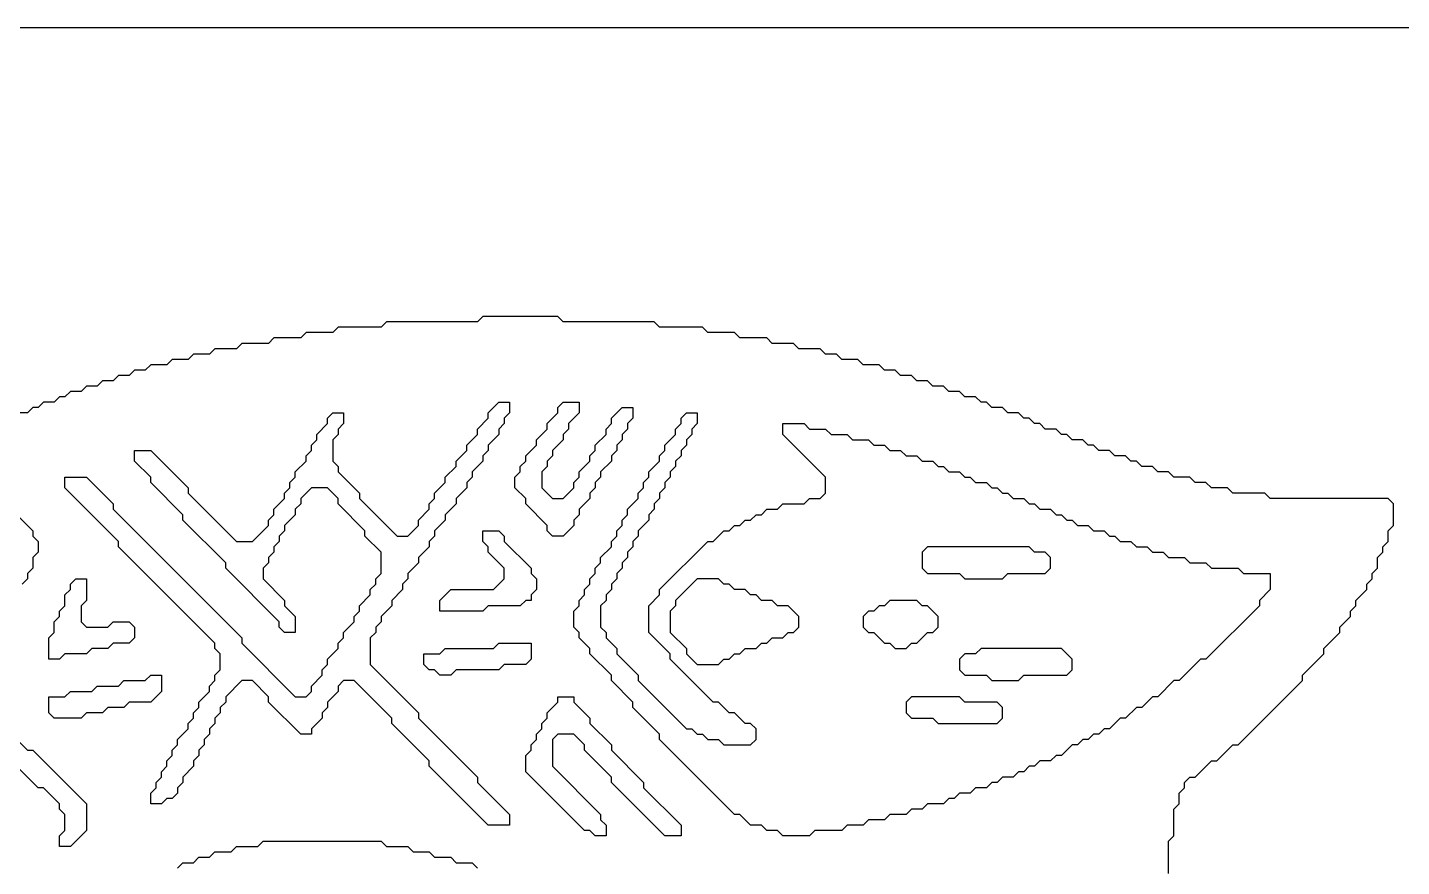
# Model space of a CAD drawing. Header units: metres. Extents: x 0 to 582, y 0 to 511.
# Drawn here: x 195 to 451.5, y 354.3 to 511 of the extents above; entities that cross this region are included whole.
import ezdxf

# ---------------------------------------------------------------- set-up
doc = ezdxf.new("R2010")
doc.units = ezdxf.units.M

msp = doc.modelspace()

# ---------------------------------------------------------------- linework, layer by layer
for points in [[(0, 0), (0, 511), (0, 511), (582, 511), (582, 511), (582, 0), (582, 0), (0, 0)], [(408, 353), (408, 359), (408, 359), (409, 360), (409, 360), (409, 365), (409, 365), (410, 366), (410, 366), (410, 368), (410, 368), (411, 369), (411, 369), (411, 370), (411, 370), (412, 371), (412, 371), (413, 371), (413, 371), (416, 374), (416, 374), (417, 374), (417, 374), (420, 377), (420, 377), (421, 377), (421, 377), (433, 389), (433, 389), (433, 390), (433, 390), (437, 394), (437, 394), (437, 395), (437, 395), (440, 398), (440, 398), (440, 399), (440, 399), (442, 401), (442, 401), (442, 402), (442, 402), (443, 403), (443, 403), (443, 404), (443, 404), (445, 406), (445, 406), (445, 407), (445, 407), (446, 408), (446, 408), (446, 409), (446, 409), (447, 410), (447, 410), (447, 412), (447, 412), (448, 413), (448, 413), (448, 414), (448, 414), (449, 415), (449, 415), (449, 417), (449, 417), (450, 418), (450, 418), (450, 422), (450, 422), (449, 423), (449, 423), (427, 423), (427, 423), (426, 424), (426, 424), (420, 424), (420, 424), (419, 425), (419, 425), (416, 425), (416, 425), (415, 426), (415, 426), (413, 426), (413, 426), (412, 427), (412, 427), (409, 427), (409, 427), (408, 428), (408, 428), (406, 428), (406, 428), (405, 429), (405, 429), (403, 429), (403, 429), (402, 430), (402, 430), (401, 430), (401, 430), (400, 431), (400, 431), (398, 431), (398, 431), (397, 432), (397, 432), (395, 432), (395, 432), (394, 433), (394, 433), (393, 433), (393, 433), (392, 434), (392, 434), (390, 434), (390, 434), (389, 435), (389, 435), (388, 435), (388, 435), (387, 436), (387, 436), (385, 436), (385, 436), (384, 437), (384, 437), (383, 437), (383, 437), (382, 438), (382, 438), (381, 438), (381, 438), (380, 439), (380, 439), (378, 439), (378, 439), (377, 440), (377, 440), (375, 440), (375, 440), (374, 441), (374, 441), (373, 441), (373, 441), (372, 442), (372, 442), (370, 442), (370, 442), (369, 443), (369, 443), (367, 443), (367, 443), (366, 444), (366, 444), (364, 444), (364, 444), (363, 445), (363, 445), (361, 445), (361, 445), (360, 446), (360, 446), (358, 446), (358, 446), (357, 447), (357, 447), (355, 447), (355, 447), (354, 448), (354, 448), (351, 448), (351, 448), (350, 449), (350, 449), (347, 449), (347, 449), (346, 450), (346, 450), (344, 450), (344, 450), (343, 451), (343, 451), (339, 451), (339, 451), (338, 452), (338, 452), (334, 452), (334, 452), (333, 453), (333, 453), (328, 453), (328, 453), (327, 454), (327, 454), (322, 454), (322, 454), (321, 455), (321, 455), (313, 455), (313, 455), (312, 456), (312, 456), (295, 456), (295, 456), (294, 457), (294, 457), (280, 457), (280, 457), (279, 456), (279, 456), (262, 456), (262, 456), (261, 455), (261, 455), (253, 455), (253, 455), (252, 454), (252, 454), (247, 454), (247, 454), (246, 453), (246, 453), (241, 453), (241, 453), (240, 452), (240, 452), (235, 452), (235, 452), (234, 451), (234, 451), (230, 451), (230, 451), (229, 450), (229, 450), (226, 450), (226, 450), (225, 449), (225, 449), (222, 449), (222, 449), (221, 448), (221, 448), (218, 448), (218, 448), (217, 447), (217, 447), (215, 447), (215, 447), (214, 446), (214, 446), (212, 446), (212, 446), (211, 445), (211, 445), (209, 445), (209, 445), (208, 444), (208, 444), (206, 444), (206, 444), (205, 443), (205, 443), (203, 443), (203, 443), (202, 442), (202, 442), (201, 442), (201, 442), (200, 441), (200, 441), (198, 441), (198, 441), (197, 440), (197, 440), (196, 440), (196, 440), (195, 439), (195, 439), (193, 439)], [(281, 362), (270, 373), (270, 373), (270, 374), (270, 374), (263, 381), (263, 381), (263, 382), (263, 382), (256, 389), (256, 389), (254, 389), (254, 389), (253, 388), (253, 388), (253, 387), (253, 387), (251, 385), (251, 385), (251, 384), (251, 384), (250, 383), (250, 383), (250, 382), (250, 382), (248, 380), (248, 380), (248, 379), (248, 379), (246, 379), (246, 379), (240, 385), (240, 385), (240, 386), (240, 386), (237, 389), (237, 389), (235, 389), (235, 389), (232, 386), (232, 386), (232, 385), (232, 385), (231, 384), (231, 384), (231, 383), (231, 383), (230, 382), (230, 382), (230, 381), (230, 381), (229, 380), (229, 380), (229, 379), (229, 379), (228, 378), (228, 378), (228, 377), (228, 377), (227, 376), (227, 376), (227, 375), (227, 375), (226, 374), (226, 374), (226, 373), (226, 373), (224, 371), (224, 371), (224, 370), (224, 370), (223, 369), (223, 369), (223, 368), (223, 368), (222, 367), (222, 367), (221, 367), (221, 367), (220, 366), (220, 366), (218, 366), (218, 366), (218, 368), (218, 368), (219, 369), (219, 369), (219, 370), (219, 370), (220, 371), (220, 371), (220, 372), (220, 372), (221, 373), (221, 373), (221, 374), (221, 374), (222, 375), (222, 375), (222, 376), (222, 376), (223, 377), (223, 377), (223, 378), (223, 378), (225, 380), (225, 380), (225, 381), (225, 381), (226, 382), (226, 382), (226, 383), (226, 383), (227, 384), (227, 384), (227, 385), (227, 385), (229, 387), (229, 387), (229, 388), (229, 388), (230, 389), (230, 389), (230, 390), (230, 390), (231, 391), (231, 391), (231, 394), (231, 394), (230, 395), (230, 395), (230, 396), (230, 396), (212, 414), (212, 414), (212, 415), (212, 415), (202, 425), (202, 425), (202, 427), (202, 427), (206, 427), (206, 427), (211, 422), (211, 422), (211, 421), (211, 421), (235, 397), (235, 397), (235, 396), (235, 396), (245, 386), (245, 386), (247, 386), (247, 386), (248, 387), (248, 387), (248, 388), (248, 388), (250, 390), (250, 390), (250, 391), (250, 391), (251, 392), (251, 392), (251, 393), (251, 393), (253, 395), (253, 395), (253, 396), (253, 396), (254, 397), (254, 397), (254, 398), (254, 398), (256, 400), (256, 400), (256, 401), (256, 401), (257, 402), (257, 402), (257, 403), (257, 403), (259, 405), (259, 405), (259, 406), (259, 406), (260, 407), (260, 407), (260, 408), (260, 408), (261, 409), (261, 409), (261, 413), (261, 413), (258, 416), (258, 416), (258, 417), (258, 417), (253, 422), (253, 422), (253, 423), (253, 423), (251, 425), (251, 425), (248, 425), (248, 425), (246, 423), (246, 423), (246, 422), (246, 422), (245, 421), (245, 421), (245, 420), (245, 420), (243, 418), (243, 418), (243, 417), (243, 417), (242, 416), (242, 416), (242, 415), (242, 415), (241, 414), (241, 414), (241, 413), (241, 413), (240, 412), (240, 412), (240, 411), (240, 411), (239, 410), (239, 410), (239, 408), (239, 408), (243, 404), (243, 404), (243, 403), (243, 403), (245, 401), (245, 401), (245, 398), (245, 398), (243, 398), (243, 398), (242, 399), (242, 399), (242, 400), (242, 400), (232, 410), (232, 410), (232, 411), (232, 411), (224, 419), (224, 419), (224, 420), (224, 420), (218, 426), (218, 426), (218, 427), (218, 427), (215, 430), (215, 430), (215, 432), (215, 432), (218, 432), (218, 432), (225, 425), (225, 425), (225, 424), (225, 424), (234, 415), (234, 415), (237, 415), (237, 415), (240, 418), (240, 418), (240, 419), (240, 419), (241, 420), (241, 420), (241, 421), (241, 421), (243, 423), (243, 423), (243, 424), (243, 424), (244, 425), (244, 425), (244, 426), (244, 426), (245, 427), (245, 427), (245, 428), (245, 428), (247, 430), (247, 430), (247, 431), (247, 431), (248, 432), (248, 432), (248, 433), (248, 433), (249, 434), (249, 434), (249, 435), (249, 435), (251, 437), (251, 437), (251, 438), (251, 438), (252, 439), (252, 439), (254, 439), (254, 439), (254, 437), (254, 437), (253, 436), (253, 436), (253, 435), (253, 435), (252, 434), (252, 434), (252, 430), (252, 430), (253, 429), (253, 429), (253, 428), (253, 428), (257, 424), (257, 424), (257, 423), (257, 423), (264, 416), (264, 416), (266, 416), (266, 416), (268, 418), (268, 418), (268, 419), (268, 419), (270, 421), (270, 421), (270, 422), (270, 422), (271, 423), (271, 423), (271, 424), (271, 424), (273, 426), (273, 426), (273, 427), (273, 427), (275, 429), (275, 429), (275, 430), (275, 430), (277, 432), (277, 432), (277, 433), (277, 433), (279, 435), (279, 435), (279, 436), (279, 436), (281, 438), (281, 438), (281, 439), (281, 439), (283, 441), (283, 441), (285, 441), (285, 441), (285, 439), (285, 439), (284, 438), (284, 438), (284, 437), (284, 437), (283, 436), (283, 436), (283, 435), (283, 435), (281, 433), (281, 433), (281, 432), (281, 432), (280, 431), (280, 431), (280, 430), (280, 430), (278, 428), (278, 428), (278, 427), (278, 427), (277, 426), (277, 426), (277, 425), (277, 425), (275, 423), (275, 423), (275, 422), (275, 422), (273, 420), (273, 420), (273, 419), (273, 419), (271, 417), (271, 417), (271, 416), (271, 416), (270, 415), (270, 415), (270, 414), (270, 414), (268, 412), (268, 412), (268, 411), (268, 411), (266, 409), (266, 409), (266, 408), (266, 408), (265, 407), (265, 407), (265, 406), (265, 406), (263, 404), (263, 404), (263, 403), (263, 403), (261, 401), (261, 401), (261, 400), (261, 400), (260, 399), (260, 399), (260, 398), (260, 398), (259, 397), (259, 397), (259, 392), (259, 392), (268, 383), (268, 383), (268, 382), (268, 382), (279, 371), (279, 371), (279, 370), (279, 370), (285, 364), (285, 364), (285, 362), (285, 362), (281, 362)], [(293, 416), (292, 417), (292, 417), (292, 418), (292, 418), (288, 422), (288, 422), (288, 423), (288, 423), (286, 425), (286, 425), (286, 427), (286, 427), (287, 428), (287, 428), (287, 429), (287, 429), (288, 430), (288, 430), (288, 431), (288, 431), (290, 433), (290, 433), (290, 434), (290, 434), (292, 436), (292, 436), (292, 437), (292, 437), (294, 439), (294, 439), (294, 440), (294, 440), (295, 441), (295, 441), (298, 441), (298, 441), (298, 439), (298, 439), (296, 437), (296, 437), (296, 436), (296, 436), (295, 435), (295, 435), (295, 434), (295, 434), (293, 432), (293, 432), (293, 431), (293, 431), (292, 430), (292, 430), (292, 429), (292, 429), (291, 428), (291, 428), (291, 425), (291, 425), (293, 423), (293, 423), (295, 423), (295, 423), (297, 425), (297, 425), (297, 426), (297, 426), (298, 427), (298, 427), (298, 428), (298, 428), (300, 430), (300, 430), (300, 431), (300, 431), (301, 432), (301, 432), (301, 433), (301, 433), (303, 435), (303, 435), (303, 436), (303, 436), (304, 437), (304, 437), (304, 438), (304, 438), (306, 440), (306, 440), (308, 440), (308, 440), (308, 438), (308, 438), (307, 437), (307, 437), (307, 436), (307, 436), (306, 435), (306, 435), (306, 434), (306, 434), (305, 433), (305, 433), (305, 432), (305, 432), (304, 431), (304, 431), (304, 430), (304, 430), (302, 428), (302, 428), (302, 427), (302, 427), (301, 426), (301, 426), (301, 425), (301, 425), (300, 424), (300, 424), (300, 423), (300, 423), (298, 421), (298, 421), (298, 420), (298, 420), (297, 419), (297, 419), (297, 418), (297, 418), (295, 416), (295, 416), (293, 416)], [(336, 360), (335, 361), (335, 361), (333, 361), (333, 361), (332, 362), (332, 362), (330, 362), (330, 362), (328, 364), (328, 364), (327, 364), (327, 364), (313, 378), (313, 378), (313, 379), (313, 379), (308, 384), (308, 384), (308, 385), (308, 385), (304, 389), (304, 389), (304, 390), (304, 390), (300, 394), (300, 394), (300, 395), (300, 395), (298, 397), (298, 397), (298, 398), (298, 398), (297, 399), (297, 399), (297, 402), (297, 402), (298, 403), (298, 403), (298, 404), (298, 404), (299, 405), (299, 405), (299, 406), (299, 406), (300, 407), (300, 407), (300, 408), (300, 408), (301, 409), (301, 409), (301, 410), (301, 410), (302, 411), (302, 411), (302, 412), (302, 412), (304, 414), (304, 414), (304, 415), (304, 415), (305, 416), (305, 416), (305, 417), (305, 417), (306, 418), (306, 418), (306, 419), (306, 419), (307, 420), (307, 420), (307, 421), (307, 421), (309, 423), (309, 423), (309, 424), (309, 424), (310, 425), (310, 425), (310, 426), (310, 426), (311, 427), (311, 427), (311, 428), (311, 428), (313, 430), (313, 430), (313, 431), (313, 431), (314, 432), (314, 432), (314, 433), (314, 433), (316, 435), (316, 435), (316, 436), (316, 436), (317, 437), (317, 437), (317, 438), (317, 438), (318, 439), (318, 439), (320, 439), (320, 439), (320, 437), (320, 437), (319, 436), (319, 436), (319, 435), (319, 435), (318, 434), (318, 434), (318, 433), (318, 433), (317, 432), (317, 432), (317, 431), (317, 431), (316, 430), (316, 430), (316, 429), (316, 429), (315, 428), (315, 428), (315, 427), (315, 427), (314, 426), (314, 426), (314, 425), (314, 425), (313, 424), (313, 424), (313, 423), (313, 423), (312, 422), (312, 422), (312, 421), (312, 421), (311, 420), (311, 420), (311, 419), (311, 419), (309, 417), (309, 417), (309, 416), (309, 416), (308, 415), (308, 415), (308, 414), (308, 414), (307, 413), (307, 413), (307, 412), (307, 412), (306, 411), (306, 411), (306, 410), (306, 410), (305, 409), (305, 409), (305, 408), (305, 408), (304, 407), (304, 407), (304, 406), (304, 406), (303, 405), (303, 405), (303, 404), (303, 404), (302, 403), (302, 403), (302, 399), (302, 399), (303, 398), (303, 398), (303, 397), (303, 397), (305, 395), (305, 395), (305, 394), (305, 394), (309, 390), (309, 390), (309, 389), (309, 389), (318, 380), (318, 380), (319, 380), (319, 380), (320, 379), (320, 379), (321, 379), (321, 379), (322, 378), (322, 378), (324, 378), (324, 378), (325, 377), (325, 377), (330, 377), (330, 377), (331, 378), (331, 378), (331, 380), (331, 380), (330, 381), (330, 381), (329, 381), (329, 381), (327, 383), (327, 383), (326, 383), (326, 383), (324, 385), (324, 385), (323, 385), (323, 385), (315, 393), (315, 393), (315, 394), (315, 394), (311, 398), (311, 398), (311, 403), (311, 403), (313, 405), (313, 405), (313, 406), (313, 406), (322, 415), (322, 415), (323, 415), (323, 415), (325, 417), (325, 417), (326, 417), (326, 417), (327, 418), (327, 418), (328, 418), (328, 418), (329, 419), (329, 419), (330, 419), (330, 419), (331, 420), (331, 420), (332, 420), (332, 420), (333, 421), (333, 421), (335, 421), (335, 421), (336, 422), (336, 422), (340, 422), (340, 422), (341, 423), (341, 423), (343, 423), (343, 423), (344, 424), (344, 424), (344, 427), (344, 427), (336, 435), (336, 435), (336, 437), (336, 437), (340, 437), (340, 437), (341, 436), (341, 436), (344, 436), (344, 436), (345, 435), (345, 435), (348, 435), (348, 435), (349, 434), (349, 434), (352, 434), (352, 434), (353, 433), (353, 433), (355, 433), (355, 433), (356, 432), (356, 432), (358, 432), (358, 432), (359, 431), (359, 431), (361, 431), (361, 431), (362, 430), (362, 430), (364, 430), (364, 430), (365, 429), (365, 429), (366, 429), (366, 429), (367, 428), (367, 428), (369, 428), (369, 428), (370, 427), (370, 427), (371, 427), (371, 427), (372, 426), (372, 426), (374, 426), (374, 426), (375, 425), (375, 425), (376, 425), (376, 425), (377, 424), (377, 424), (378, 424), (378, 424), (379, 423), (379, 423), (381, 423), (381, 423), (382, 422), (382, 422), (383, 422), (383, 422), (384, 421), (384, 421), (386, 421), (386, 421), (387, 420), (387, 420), (388, 420), (388, 420), (389, 419), (389, 419), (390, 419), (390, 419), (391, 418), (391, 418), (393, 418), (393, 418), (394, 417), (394, 417), (396, 417), (396, 417), (397, 416), (397, 416), (398, 416), (398, 416), (399, 415), (399, 415), (401, 415), (401, 415), (402, 414), (402, 414), (404, 414), (404, 414), (405, 413), (405, 413), (407, 413), (407, 413), (408, 412), (408, 412), (411, 412), (411, 412), (412, 411), (412, 411), (415, 411), (415, 411), (416, 410), (416, 410), (421, 410), (421, 410), (422, 409), (422, 409), (427, 409), (427, 409), (427, 406), (427, 406), (425, 404), (425, 404), (425, 403), (425, 403), (415, 393), (415, 393), (414, 393), (414, 393), (410, 389), (410, 389), (409, 389), (409, 389), (406, 386), (406, 386), (405, 386), (405, 386), (403, 384), (403, 384), (402, 384), (402, 384), (400, 382), (400, 382), (399, 382), (399, 382), (397, 380), (397, 380), (396, 380), (396, 380), (395, 379), (395, 379), (394, 379), (394, 379), (393, 378), (393, 378), (392, 378), (392, 378), (391, 377), (391, 377), (390, 377), (390, 377), (388, 375), (388, 375), (387, 375), (387, 375), (386, 374), (386, 374), (384, 374), (384, 374), (383, 373), (383, 373), (382, 373), (382, 373), (381, 372), (381, 372), (380, 372), (380, 372), (379, 371), (379, 371), (377, 371), (377, 371), (376, 370), (376, 370), (375, 370), (375, 370), (374, 369), (374, 369), (372, 369), (372, 369), (371, 368), (371, 368), (369, 368), (369, 368), (368, 367), (368, 367), (367, 367), (367, 367), (366, 366), (366, 366), (363, 366), (363, 366), (362, 365), (362, 365), (360, 365), (360, 365), (359, 364), (359, 364), (356, 364), (356, 364), (355, 363), (355, 363), (352, 363), (352, 363), (351, 362), (351, 362), (348, 362), (348, 362), (347, 361), (347, 361), (342, 361), (342, 361), (341, 360), (341, 360), (336, 360)], [(193, 420), (196, 417), (196, 417), (196, 416), (196, 416), (197, 415), (197, 415), (197, 413), (197, 413), (196, 412), (196, 412), (196, 410), (196, 410), (195, 409), (195, 409), (195, 408), (195, 408), (194, 407)], [(272, 402), (272, 404), (272, 404), (274, 406), (274, 406), (282, 406), (282, 406), (284, 408), (284, 408), (284, 410), (284, 410), (281, 413), (281, 413), (281, 414), (281, 414), (280, 415), (280, 415), (280, 417), (280, 417), (283, 417), (283, 417), (284, 416), (284, 416), (284, 415), (284, 415), (289, 410), (289, 410), (289, 409), (289, 409), (290, 408), (290, 408), (290, 406), (290, 406), (289, 405), (289, 405), (289, 404), (289, 404), (288, 404), (288, 404), (287, 403), (287, 403), (281, 403), (281, 403), (280, 402), (280, 402), (272, 402)], [(369, 409), (370, 408), (370, 408), (377, 408), (377, 408), (378, 409), (378, 409), (385, 409), (385, 409), (386, 410), (386, 410), (386, 412), (386, 412), (385, 413), (385, 413), (383, 413), (383, 413), (382, 414), (382, 414), (363, 414), (363, 414), (362, 413), (362, 413), (362, 410), (362, 410), (363, 409), (363, 409), (369, 409)], [(199, 393), (199, 397), (199, 397), (200, 398), (200, 398), (200, 400), (200, 400), (201, 401), (201, 401), (201, 402), (201, 402), (202, 403), (202, 403), (202, 405), (202, 405), (203, 406), (203, 406), (203, 407), (203, 407), (204, 408), (204, 408), (206, 408), (206, 408), (206, 404), (206, 404), (205, 403), (205, 403), (205, 400), (205, 400), (206, 399), (206, 399), (210, 399), (210, 399), (211, 400), (211, 400), (214, 400), (214, 400), (215, 399), (215, 399), (215, 397), (215, 397), (214, 396), (214, 396), (211, 396), (211, 396), (210, 395), (210, 395), (207, 395), (207, 395), (206, 394), (206, 394), (202, 394), (202, 394), (201, 393), (201, 393), (199, 393)], [(320, 392), (324, 392), (324, 392), (325, 393), (325, 393), (326, 393), (326, 393), (327, 394), (327, 394), (328, 394), (328, 394), (329, 395), (329, 395), (331, 395), (331, 395), (332, 396), (332, 396), (333, 396), (333, 396), (334, 397), (334, 397), (336, 397), (336, 397), (337, 398), (337, 398), (338, 398), (338, 398), (339, 399), (339, 399), (339, 401), (339, 401), (337, 403), (337, 403), (335, 403), (335, 403), (334, 404), (334, 404), (332, 404), (332, 404), (331, 405), (331, 405), (330, 405), (330, 405), (329, 406), (329, 406), (327, 406), (327, 406), (326, 407), (326, 407), (325, 407), (325, 407), (324, 408), (324, 408), (320, 408), (320, 408), (316, 404), (316, 404), (316, 403), (316, 403), (315, 402), (315, 402), (315, 398), (315, 398), (318, 395), (318, 395), (318, 394), (318, 394), (320, 392)], [(356, 396), (357, 395), (357, 395), (359, 395), (359, 395), (360, 396), (360, 396), (361, 396), (361, 396), (363, 398), (363, 398), (364, 398), (364, 398), (365, 399), (365, 399), (365, 401), (365, 401), (363, 403), (363, 403), (362, 403), (362, 403), (361, 404), (361, 404), (356, 404), (356, 404), (355, 403), (355, 403), (354, 403), (354, 403), (353, 402), (353, 402), (352, 402), (352, 402), (351, 401), (351, 401), (351, 399), (351, 399), (352, 398), (352, 398), (353, 398), (353, 398), (355, 396), (355, 396), (356, 396)], [(272, 390), (271, 391), (271, 391), (270, 391), (270, 391), (269, 392), (269, 392), (269, 394), (269, 394), (272, 394), (272, 394), (273, 395), (273, 395), (282, 395), (282, 395), (283, 396), (283, 396), (289, 396), (289, 396), (289, 393), (289, 393), (288, 392), (288, 392), (284, 392), (284, 392), (283, 391), (283, 391), (275, 391), (275, 391), (274, 390), (274, 390), (272, 390)], [(374, 390), (375, 389), (375, 389), (380, 389), (380, 389), (381, 390), (381, 390), (389, 390), (389, 390), (390, 391), (390, 391), (390, 393), (390, 393), (388, 395), (388, 395), (373, 395), (373, 395), (372, 394), (372, 394), (370, 394), (370, 394), (369, 393), (369, 393), (369, 391), (369, 391), (370, 390), (370, 390), (374, 390)], [(200, 382), (199, 383), (199, 383), (199, 386), (199, 386), (202, 386), (202, 386), (203, 387), (203, 387), (207, 387), (207, 387), (208, 388), (208, 388), (212, 388), (212, 388), (213, 389), (213, 389), (217, 389), (217, 389), (218, 390), (218, 390), (220, 390), (220, 390), (220, 387), (220, 387), (218, 385), (218, 385), (214, 385), (214, 385), (213, 384), (213, 384), (210, 384), (210, 384), (209, 383), (209, 383), (206, 383), (206, 383), (205, 382), (205, 382), (200, 382)], [(301, 360), (300, 361), (300, 361), (299, 361), (299, 361), (288, 372), (288, 372), (288, 375), (288, 375), (289, 376), (289, 376), (289, 377), (289, 377), (290, 378), (290, 378), (290, 379), (290, 379), (291, 380), (291, 380), (291, 381), (291, 381), (292, 382), (292, 382), (292, 383), (292, 383), (294, 385), (294, 385), (294, 386), (294, 386), (297, 386), (297, 386), (297, 385), (297, 385), (300, 382), (300, 382), (300, 381), (300, 381), (304, 377), (304, 377), (304, 376), (304, 376), (310, 370), (310, 370), (310, 369), (310, 369), (317, 362), (317, 362), (317, 360), (317, 360), (314, 360), (314, 360), (304, 370), (304, 370), (304, 371), (304, 371), (299, 376), (299, 376), (299, 377), (299, 377), (297, 379), (297, 379), (294, 379), (294, 379), (293, 378), (293, 378), (293, 373), (293, 373), (302, 364), (302, 364), (302, 363), (302, 363), (303, 362), (303, 362), (303, 360), (303, 360), (301, 360)], [(364, 382), (365, 381), (365, 381), (376, 381), (376, 381), (377, 382), (377, 382), (377, 384), (377, 384), (376, 385), (376, 385), (370, 385), (370, 385), (369, 386), (369, 386), (360, 386), (360, 386), (359, 385), (359, 385), (359, 383), (359, 383), (360, 382), (360, 382), (364, 382)], [(189, 382), (195, 376), (195, 376), (196, 376), (196, 376), (206, 366), (206, 366), (206, 361), (206, 361), (203, 358), (203, 358), (201, 358), (201, 358), (201, 360), (201, 360), (202, 361), (202, 361), (202, 364), (202, 364), (201, 365), (201, 365), (201, 366), (201, 366), (198, 369), (198, 369), (197, 369), (197, 369), (187, 379)], [(223, 354), (224, 355), (224, 355), (226, 355), (226, 355), (227, 356), (227, 356), (229, 356), (229, 356), (230, 357), (230, 357), (233, 357), (233, 357), (234, 358), (234, 358), (238, 358), (238, 358), (239, 359), (239, 359), (261, 359), (261, 359), (262, 358), (262, 358), (266, 358), (266, 358), (267, 357), (267, 357), (270, 357), (270, 357), (271, 356), (271, 356), (274, 356), (274, 356), (275, 355), (275, 355), (278, 355), (278, 355), (279, 354)]]:
    msp.add_lwpolyline(points)

doc.saveas('drawing.dxf')
